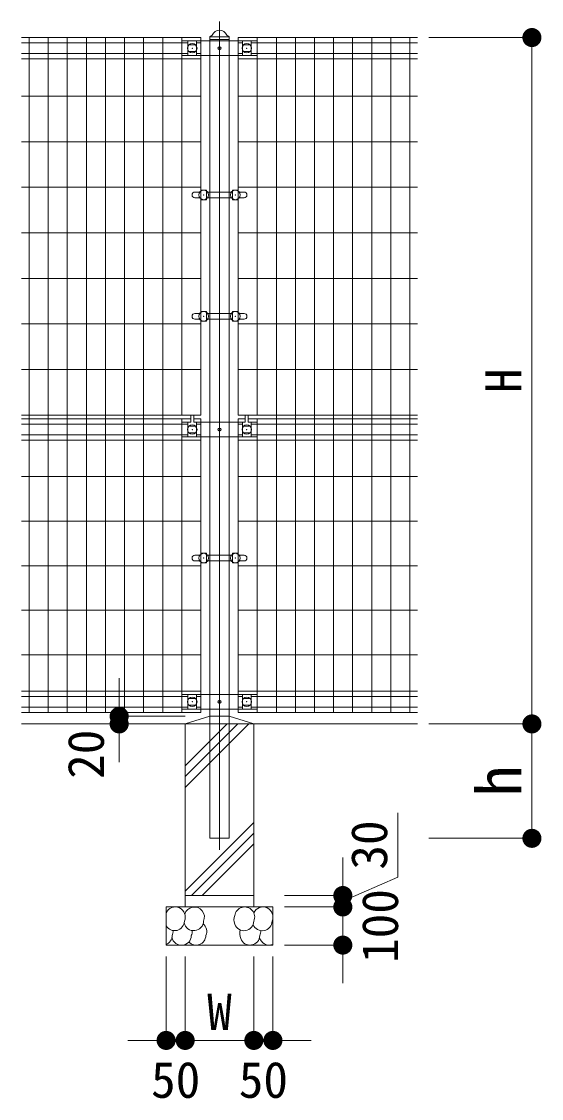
# Model space of a CAD drawing. Units: millimetres at full size, with parts at other scales. Extents: x 265 to 3003, y 4095 to 5961.
# Drawn here: x 1204 to 1477, y 5030 to 5595 of the extents above; entities that cross this region are included whole.
import ezdxf
from ezdxf.enums import TextEntityAlignment as Align

# ---------------------------------------------------------------- set-up
doc = ezdxf.new("R2010")
doc.units = ezdxf.units.MM
doc.header["$LTSCALE"] = 10
doc.header["$PDMODE"] = 32
doc.header["$PDSIZE"] = 5
doc.linetypes.add('DASHED_SPACED', pattern=[12, 6, -6])
doc.linetypes.add('USER1', pattern=[200, 125, -25, 25, -25])
for name, color, linetype, lineweight in [('ハッチ', 4, 'Continuous', 13), ('寸法', 3, 'Continuous', 13), ('本体', 7, 'Continuous', 13)]:
    doc.layers.add(name, color=color, linetype=linetype, lineweight=lineweight)
doc.styles.add('ＭＳ ゴシック', font='')
doc.styles.get('ＭＳ ゴシック').set_extended_font_data('MS Gothic')

# ---------------------------------------------------------------- blocks, each defined once
blk = doc.blocks.new('filled_dot')
at = {"color": 0, "linetype": 'Continuous', "lineweight": -2, "const_width": 1.25}
blk.add_lwpolyline([(-0.625, 0, 1), (0.625, 0, 1)], format="xyb", close=True, dxfattribs=at)

msp = doc.modelspace()

# ---------------------------------------------------------------- linework, layer by layer
at = {"layer": 'ハッチ', "linetype": 'USER1'}
msp.add_line((1307.92, 5594.81), (1307.92, 5160.41), dxfattribs=at)
at = {"layer": 'ハッチ'}
for p, q in [((1289.92, 5204.42), (1311.91, 5226.41)), ((1289.92, 5193.1), (1323.23, 5226.41)), ((1289.92, 5198.76), (1317.57, 5226.41)), ((1289.92, 5138.78), (1325.92, 5174.78)), ((1293.21, 5136.41), (1325.92, 5169.12)), ((1298.87, 5136.41), (1325.92, 5163.46))]:
    msp.add_line(p, q, dxfattribs=at)
for centre, radius, start, end in [((1284.71, 5125.15), 5.26, 335.9073, 155.6512), ((1294.75, 5125.15), 5.26, 335.9073, 162.8418), ((1321.11, 5125.15), 5.26, 335.9073, 171.8194), ((1330.69, 5125.15), 5.26, 335.9073, 155.6512), ((1321.68, 5123.67), 6.19, 158.8169, 201.1831), ((1284.37, 5123.11), 5.14, 210.1657, 358.862), ((1278.29, 5117.51), 5.26, 335.9073, 5.8201), ((1294.41, 5123.11), 5.14, 192.3982, 358.862), ((1288.33, 5117.51), 5.26, 335.9073, 5.8201), ((1295.95, 5117.59), 5.26, 335.9073, 49.9483), ((1320.77, 5123.11), 5.14, 199.0744, 358.862), ((1324.97, 5116.47), 6.45, 162.9803, 203.6926), ((1330.35, 5123.11), 5.14, 201.3691, 358.862), ((1324.27, 5117.6), 5.26, 335.9073, 4.7521), ((1277.94, 5115.46), 5.14, 292.6229, 358.862), ((1287.99, 5115.46), 5.14, 192.3982, 358.862), ((1295.6, 5115.55), 5.14, 222.8282, 358.862), ((1323.92, 5115.56), 5.14, 199.0744, 358.862), ((1333.97, 5115.56), 5.14, 192.3982, 292.3487)]:
    msp.add_arc(centre, radius, start, end, dxfattribs=at)
at = {"layer": '寸法', "color": 1}
for p, q in [((1417.72, 5586.41), (1471.72, 5586.41)), ((1471.72, 5586.41), (1471.72, 5226.41)), ((1255.31, 5250.41), (1255.31, 5206.41)), ((1289.92, 5230.41), (1255.31, 5230.41)), ((1289.92, 5226.41), (1255.31, 5226.41)), ((1417.72, 5226.41), (1471.72, 5226.41)), ((1417.72, 5226.41), (1471.72, 5226.41)), ((1471.72, 5226.41), (1471.72, 5166.41)), ((1401.33, 5145.97), (1401.33, 5179.83)), ((1417.72, 5166.41), (1471.72, 5166.41)), ((1372.57, 5156.41), (1372.57, 5110.41)), ((1372.57, 5150.41), (1372.57, 5090.41)), ((1372.57, 5133.41), (1401.33, 5145.97)), ((1341.92, 5136.41), (1372.57, 5136.41)), ((1341.92, 5130.41), (1372.57, 5130.41)), ((1341.92, 5130.41), (1372.57, 5130.41)), ((1341.92, 5110.41), (1372.57, 5110.41)), ((1279.92, 5104.41), (1279.92, 5060.41)), ((1289.92, 5104.41), (1289.92, 5060.41)), ((1289.92, 5104.41), (1289.92, 5060.41)), ((1325.92, 5104.41), (1325.92, 5060.41)), ((1325.92, 5104.41), (1325.92, 5060.41)), ((1335.92, 5104.41), (1335.92, 5060.41)), ((1259.92, 5060.41), (1309.92, 5060.41)), ((1289.92, 5060.41), (1325.92, 5060.41)), ((1355.92, 5060.41), (1305.92, 5060.41))]:
    msp.add_line(p, q, dxfattribs=at)
at = {"layer": '本体'}
for p, q in [((1298.12, 5586.41), (1204.12, 5586.41)), ((1208.12, 5386.41), (1208.12, 5586.41)), ((1218.12, 5386.41), (1218.12, 5586.41)), ((1228.12, 5386.41), (1228.12, 5586.41)), ((1238.12, 5386.41), (1238.12, 5586.41)), ((1248.12, 5386.41), (1248.12, 5586.41)), ((1258.12, 5386.41), (1258.12, 5586.41)), ((1268.12, 5386.41), (1268.12, 5586.41)), ((1278.12, 5386.41), (1278.12, 5586.41)), ((1288.12, 5388.41), (1288.12, 5586.41)), ((1298.12, 5388.41), (1298.12, 5586.41)), ((1302.84, 5586.81), (1304.07, 5587.61)), ((1302.84, 5586.81), (1313, 5586.81)), ((1302.84, 5586.81), (1302.84, 5226.41)), ((1313, 5586.81), (1311.77, 5587.61)), ((1313, 5226.41), (1313, 5586.81)), ((1317.72, 5388.41), (1317.72, 5586.41)), ((1317.72, 5586.41), (1411.72, 5586.41)), ((1327.72, 5388.41), (1327.72, 5586.41)), ((1337.72, 5386.41), (1337.72, 5586.41)), ((1347.72, 5386.41), (1347.72, 5586.41)), ((1357.72, 5386.41), (1357.72, 5586.41)), ((1367.72, 5386.41), (1367.72, 5586.41)), ((1377.72, 5386.41), (1377.72, 5586.41)), ((1387.72, 5386.41), (1387.72, 5586.41)), ((1397.72, 5386.41), (1397.72, 5586.41)), ((1407.72, 5386.41), (1407.72, 5586.41)), ((1291.32, 5583.61), (1204.12, 5583.61)), ((1288.12, 5584.61), (1327.72, 5584.61)), ((1288.12, 5577.01), (1288.12, 5584.61)), ((1291.32, 5577.01), (1291.32, 5584.61)), ((1295.92, 5582.61), (1291.32, 5582.61)), ((1295.92, 5577.01), (1295.92, 5584.61)), ((1298.12, 5583.61), (1295.92, 5583.61)), ((1302.84, 5585.41), (1313, 5585.41)), ((1317.72, 5583.61), (1319.92, 5583.61)), ((1319.92, 5577.01), (1319.92, 5584.61)), ((1319.92, 5582.61), (1324.52, 5582.61)), ((1324.52, 5577.01), (1324.52, 5584.61)), ((1324.52, 5583.61), (1411.72, 5583.61)), ((1327.72, 5577.01), (1327.72, 5584.61)), ((1291.32, 5578.01), (1204.12, 5578.01)), ((1298.12, 5575.21), (1204.12, 5575.21)), ((1288.12, 5577.01), (1327.72, 5577.01)), ((1295.92, 5579.01), (1291.32, 5579.01)), ((1298.12, 5578.01), (1295.92, 5578.01)), ((1317.72, 5578.01), (1319.92, 5578.01)), ((1317.72, 5575.21), (1411.72, 5575.21)), ((1319.92, 5579.01), (1324.52, 5579.01)), ((1324.52, 5578.01), (1411.72, 5578.01)), ((1298.12, 5555.67), (1204.12, 5555.67)), ((1317.72, 5555.67), (1411.72, 5555.67)), ((1298.12, 5531.78), (1204.12, 5531.78)), ((1317.72, 5531.78), (1411.72, 5531.78)), ((1298.12, 5507.88), (1204.12, 5507.88)), ((1317.72, 5507.88), (1411.72, 5507.88)), ((1298.12, 5505.38), (1295.02, 5505.38)), ((1298.12, 5502.38), (1295.02, 5502.38)), ((1298.12, 5506.38), (1301.12, 5506.38)), ((1301.12, 5506.38), (1301.12, 5501.38)), ((1301.12, 5505.38), (1314.72, 5505.38)), ((1301.12, 5502.38), (1314.72, 5502.38)), ((1317.72, 5506.38), (1314.72, 5506.38)), ((1314.72, 5506.38), (1314.72, 5501.38)), ((1317.72, 5505.38), (1320.82, 5505.38)), ((1317.72, 5502.38), (1320.82, 5502.38)), ((1301.12, 5501.38), (1298.12, 5501.38)), ((1314.72, 5501.38), (1317.72, 5501.38)), ((1298.12, 5483.99), (1204.12, 5483.99)), ((1317.72, 5483.99), (1411.72, 5483.99)), ((1298.12, 5460.09), (1204.12, 5460.09)), ((1317.72, 5460.09), (1411.72, 5460.09)), ((1298.12, 5441.7), (1295.02, 5441.7)), ((1298.12, 5442.7), (1301.12, 5442.7)), ((1301.12, 5442.7), (1301.12, 5437.7)), ((1301.12, 5441.7), (1314.72, 5441.7)), ((1317.72, 5442.7), (1314.72, 5442.7)), ((1314.72, 5442.7), (1314.72, 5437.7)), ((1317.72, 5441.7), (1320.82, 5441.7)), ((1298.12, 5436.2), (1204.12, 5436.2)), ((1298.12, 5438.7), (1295.02, 5438.7)), ((1301.12, 5437.7), (1298.12, 5437.7)), ((1301.12, 5438.7), (1314.72, 5438.7)), ((1314.72, 5437.7), (1317.72, 5437.7)), ((1317.72, 5438.7), (1320.82, 5438.7)), ((1317.72, 5436.2), (1411.72, 5436.2)), ((1298.12, 5412.3), (1204.12, 5412.3)), ((1317.72, 5412.3), (1411.72, 5412.3)), ((1298.12, 5388.41), (1204.12, 5388.41)), ((1292.82, 5386.41), (1204.12, 5386.41)), ((1291.32, 5383.61), (1204.12, 5383.61)), ((1208.12, 5232.41), (1208.12, 5386.41)), ((1218.12, 5232.41), (1218.12, 5386.41)), ((1228.12, 5232.41), (1228.12, 5386.41)), ((1238.12, 5232.41), (1238.12, 5386.41)), ((1248.12, 5232.41), (1248.12, 5386.41)), ((1258.12, 5232.41), (1258.12, 5386.41)), ((1268.12, 5232.41), (1268.12, 5386.41)), ((1278.12, 5232.41), (1278.12, 5386.41)), ((1288.12, 5232.41), (1288.12, 5386.41)), ((1288.12, 5384.61), (1292.82, 5384.61)), ((1288.12, 5377.01), (1288.12, 5384.61)), ((1291.32, 5377.01), (1291.32, 5384.61)), ((1292.82, 5384.61), (1292.82, 5388.41)), ((1294.42, 5384.61), (1294.42, 5388.41)), ((1294.42, 5386.41), (1298.12, 5386.41)), ((1294.42, 5384.61), (1321.42, 5384.61)), ((1295.92, 5377.01), (1295.92, 5384.61)), ((1298.12, 5383.61), (1295.92, 5383.61)), ((1298.12, 5232.41), (1298.12, 5386.41)), ((1317.72, 5388.41), (1411.72, 5388.41)), ((1317.72, 5386.41), (1321.42, 5386.41)), ((1317.72, 5232.41), (1317.72, 5386.41)), ((1317.72, 5383.61), (1319.92, 5383.61)), ((1319.92, 5377.01), (1319.92, 5384.61)), ((1321.42, 5384.61), (1321.42, 5388.41)), ((1323.02, 5384.61), (1323.02, 5388.41)), ((1323.02, 5386.41), (1411.72, 5386.41)), ((1323.02, 5384.61), (1327.72, 5384.61)), ((1324.52, 5377.01), (1324.52, 5384.61)), ((1324.52, 5383.61), (1411.72, 5383.61)), ((1327.72, 5232.41), (1327.72, 5386.41)), ((1327.72, 5377.01), (1327.72, 5384.61)), ((1337.72, 5232.41), (1337.72, 5386.41)), ((1347.72, 5232.41), (1347.72, 5386.41)), ((1357.72, 5232.41), (1357.72, 5386.41)), ((1367.72, 5232.41), (1367.72, 5386.41)), ((1377.72, 5232.41), (1377.72, 5386.41)), ((1387.72, 5232.41), (1387.72, 5386.41)), ((1397.72, 5232.41), (1397.72, 5386.41)), ((1407.72, 5232.41), (1407.72, 5386.41)), ((1291.32, 5378.01), (1204.12, 5378.01)), ((1295.92, 5382.61), (1291.32, 5382.61)), ((1295.92, 5379.01), (1291.32, 5379.01)), ((1298.12, 5378.01), (1295.92, 5378.01)), ((1317.72, 5378.01), (1319.92, 5378.01)), ((1319.92, 5382.61), (1324.52, 5382.61)), ((1319.92, 5379.01), (1324.52, 5379.01)), ((1324.52, 5378.01), (1411.72, 5378.01)), ((1298.12, 5375.21), (1204.12, 5375.21)), ((1288.12, 5377.01), (1327.72, 5377.01)), ((1317.72, 5375.21), (1411.72, 5375.21)), ((1298.12, 5356.18), (1204.12, 5356.18)), ((1317.72, 5356.18), (1411.72, 5356.18)), ((1298.12, 5332.79), (1204.12, 5332.79)), ((1317.72, 5332.79), (1411.72, 5332.79)), ((1298.12, 5315.91), (1301.12, 5315.91)), ((1301.12, 5315.91), (1301.12, 5310.91)), ((1317.72, 5315.91), (1314.72, 5315.91)), ((1314.72, 5315.91), (1314.72, 5310.91)), ((1298.12, 5314.91), (1295.02, 5314.91)), ((1298.12, 5311.91), (1295.02, 5311.91)), ((1301.12, 5310.91), (1298.12, 5310.91)), ((1301.12, 5314.91), (1314.72, 5314.91)), ((1301.12, 5311.91), (1314.72, 5311.91)), ((1314.72, 5310.91), (1317.72, 5310.91)), ((1317.72, 5314.91), (1320.82, 5314.91)), ((1317.72, 5311.91), (1320.82, 5311.91)), ((1298.12, 5309.41), (1204.12, 5309.41)), ((1317.72, 5309.41), (1411.72, 5309.41)), ((1298.12, 5286.02), (1204.12, 5286.02)), ((1317.72, 5286.02), (1411.72, 5286.02)), ((1298.12, 5262.64), (1204.12, 5262.64)), ((1317.72, 5262.64), (1411.72, 5262.64)), ((1298.12, 5243.61), (1204.12, 5243.61)), ((1327.72, 5241.81), (1288.12, 5241.81)), ((1288.12, 5241.81), (1288.12, 5234.21)), ((1291.32, 5241.81), (1291.32, 5234.21)), ((1295.92, 5241.81), (1295.92, 5234.21)), ((1317.72, 5243.61), (1411.72, 5243.61)), ((1319.92, 5241.81), (1319.92, 5234.21)), ((1324.52, 5241.81), (1324.52, 5234.21)), ((1327.72, 5241.81), (1327.72, 5234.21)), ((1291.32, 5240.81), (1204.12, 5240.81)), ((1295.92, 5239.81), (1291.32, 5239.81)), ((1295.92, 5236.21), (1291.32, 5236.21)), ((1298.12, 5240.81), (1295.92, 5240.81)), ((1317.72, 5240.81), (1319.92, 5240.81)), ((1319.92, 5239.81), (1324.52, 5239.81)), ((1319.92, 5236.21), (1324.52, 5236.21)), ((1324.52, 5240.81), (1411.72, 5240.81)), ((1291.32, 5235.21), (1204.12, 5235.21)), ((1298.12, 5232.41), (1204.12, 5232.41)), ((1327.72, 5234.21), (1288.12, 5234.21)), ((1298.12, 5235.21), (1295.92, 5235.21)), ((1317.72, 5235.21), (1319.92, 5235.21)), ((1317.72, 5232.41), (1411.72, 5232.41)), ((1324.52, 5235.21), (1411.72, 5235.21)), ((1204.12, 5226.41), (1289.92, 5226.41)), ((1289.92, 5130.41), (1289.92, 5226.41)), ((1289.92, 5226.41), (1325.92, 5226.41)), ((1325.92, 5226.41), (1411.72, 5226.41)), ((1325.92, 5130.41), (1325.92, 5226.41)), ((1302.84, 5166.41), (1313, 5166.41)), ((1289.92, 5136.41), (1325.92, 5136.41)), ((1279.92, 5110.41), (1279.92, 5130.41)), ((1279.92, 5130.41), (1335.92, 5130.41)), ((1335.92, 5110.41), (1335.92, 5130.41)), ((1279.92, 5110.41), (1335.92, 5110.41))]:
    msp.add_line(p, q, dxfattribs=at)
at = {"layer": '本体', "linetype": 'DASHED_SPACED'}
for p, q in [((1302.84, 5226.41), (1302.84, 5166.41)), ((1313, 5166.41), (1313, 5226.41))]:
    msp.add_line(p, q, dxfattribs=at)
at = {"layer": '本体'}
msp.add_lwpolyline([(1289.92, 5226.41), (1302.84, 5230.41), (1313, 5230.41), (1325.92, 5226.41)], dxfattribs=at)
for centre in [(1307.92, 5580.81), (1307.92, 5380.81), (1307.92, 5238.01)]:
    msp.add_circle(centre, 0.8, dxfattribs=at)
for centre, radius, start, end in [((1307.92, 5586.06), 4.15, 21.9357, 158.0643), ((1295.02, 5503.88), 1.5, 90, 270), ((1320.82, 5503.88), 1.5, 270, 90), ((1295.02, 5440.2), 1.5, 90, 270), ((1320.82, 5440.2), 1.5, 270, 90), ((1295.02, 5313.41), 1.5, 90, 270), ((1320.82, 5313.41), 1.5, 270, 90)]:
    msp.add_arc(centre, radius, start, end, dxfattribs=at)
for p in [(1293.62, 5580.81), (1322.22, 5580.81), (1299.62, 5503.88), (1316.22, 5503.88), (1299.62, 5440.2), (1316.22, 5440.2), (1293.62, 5380.81), (1322.22, 5380.81), (1299.62, 5313.41), (1316.22, 5313.41), (1293.62, 5238.01), (1322.22, 5238.01)]:
    msp.add_point(p, dxfattribs=at)

# ---------------------------------------------------------------- block references
at = {"layer": '寸法', "color": 1, "xscale": 4, "yscale": 4}
for p, rotation in [((1471.72, 5586.41), 270), ((1255.31, 5230.41), 90), ((1255.31, 5226.41), 270), ((1471.72, 5226.41), 270), ((1471.72, 5226.41), 90), ((1471.72, 5166.41), 90), ((1372.57, 5136.41), 90), ((1372.57, 5130.41), 90), ((1372.57, 5130.41), 270), ((1372.57, 5110.41), 270), ((1279.92, 5060.41), 180), ((1325.92, 5060.41), 180), ((1325.92, 5060.41), 180)]:
    msp.add_blockref('filled_dot', p, dxfattribs=dict(at, rotation=rotation))
for p in [(1289.92, 5060.41), (1289.92, 5060.41), (1335.92, 5060.41)]:
    msp.add_blockref('filled_dot', p, dxfattribs=at)

# ---------------------------------------------------------------- texts
at = {"layer": '寸法', "color": 1, "style": 'ＭＳ ゴシック'}
for s, height, p in [('H', 18.99, (1456.72, 5406.41)), ('20', 18.99, (1237.81, 5210.51)), ('h', 23.74, (1454.22, 5196.41)), ('30', 18.99, (1386.33, 5162.9)), ('100', 18.99, (1392.04, 5120.41))]:
    msp.add_text(s, height=height, rotation=90, dxfattribs=at).set_placement(p, align=Align.MIDDLE_CENTER)
for s, p in [('W', (1307.92, 5075.41)), ('50', (1284.92, 5039.78)), ('50', (1330.92, 5039.78))]:
    msp.add_text(s, height=18.99, dxfattribs=at).set_placement(p, align=Align.MIDDLE_CENTER)

doc.saveas('drawing.dxf')
